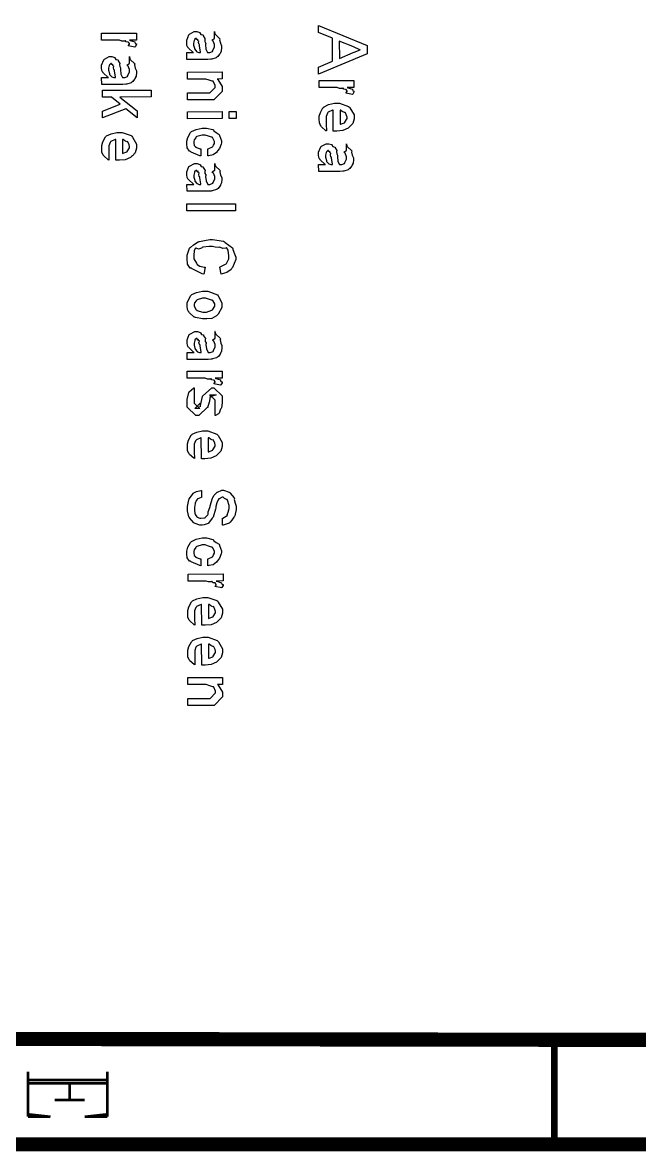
# Model space of a CAD drawing. Extents: x 0.1 to 11.6, y 0.3 to 16.2.
# Drawn here: x 8.778 to 10.01, y 0.296 to 2.551 of the extents above; entities that cross this region are included whole.
import ezdxf

# ---------------------------------------------------------------- set-up
doc = ezdxf.new("R2010")
doc.units = 0
doc.header["$MEASUREMENT"] = 0

msp = doc.modelspace()

# ---------------------------------------------------------------- linework, layer by layer
at = {"color": 0, "const_width": 0.00521}
msp.add_lwpolyline([(0.155, 16.22), (11.57, 16.22), (11.57, 0.31), (0.155, 0.31), (0.155, 16.22)], close=True, dxfattribs=at)
at = {"color": 0}
for points in [[(8.93549, 2.52983), (9.00493, 2.53006), (9.00493, 2.51617), (8.99104, 2.51594), (8.99246, 2.51563), (9.00168, 2.51258), (9.00211, 2.51226), (9.00185, 2.51172), (9.00282, 2.50922), (9.00493, 2.50874), (9.00493, 2.50857), (9.00493, 2.507), (9.00256, 2.50282), (9.00211, 2.50228), (8.98844, 2.50489), (8.98844, 2.50489), (8.99104, 2.50797), (8.99104, 2.509), (8.99104, 2.509), (8.98921, 2.51226), (8.98887, 2.51247), (8.98801, 2.5121), (8.98475, 2.51258), (8.98335, 2.51476), (8.98281, 2.51486), (8.98144, 2.51406), (8.97586, 2.51411), (8.97131, 2.51594), (8.96978, 2.51594), (8.93549, 2.51594), (8.93549, 2.52983)], [(9.11936, 2.49137), (9.11806, 2.49214), (9.10906, 2.50028), (9.10851, 2.50114), (9.10775, 2.50119), (9.10585, 2.50537), (9.10547, 2.51069), (9.10547, 2.51243), (9.10547, 2.51628), (9.1096, 2.52696), (9.11046, 2.52783), (9.11089, 2.528), (9.1205, 2.53304), (9.12369, 2.53304), (9.12582, 2.53304), (9.13151, 2.53142), (9.13217, 2.53108), (9.13194, 2.53039), (9.134, 2.52735), (9.13786, 2.52642), (9.13824, 2.52588), (9.13818, 2.52479), (9.14171, 2.51921), (9.14193, 2.5185), (9.14144, 2.51731), (9.14149, 2.51307), (9.14328, 2.51036), (9.14344, 2.50939), (9.14285, 2.50706), (9.14382, 2.49832), (9.14675, 2.49235), (9.14714, 2.49137), (9.14774, 2.49137), (9.14903, 2.49137), (9.14953, 2.49137), (9.15158, 2.49137), (9.15733, 2.49354), (9.15776, 2.49397), (9.15739, 2.49442), (9.16103, 2.50206), (9.16103, 2.50461), (9.16103, 2.50711), (9.15847, 2.51406), (9.15799, 2.5146), (9.1575, 2.51454), (9.15582, 2.51611), (9.15999, 2.51893), (9.16103, 2.51915), (9.16103, 2.53304), (9.16097, 2.53304), (9.16174, 2.52875), (9.16254, 2.52826), (9.16342, 2.52696), (9.17111, 2.51958), (9.17165, 2.5185), (9.17133, 2.51644), (9.17275, 2.50982), (9.17492, 2.50493), (9.17492, 2.50331), (9.17492, 2.50103), (9.17426, 2.49419), (9.17275, 2.4905), (9.17231, 2.48964), (9.17117, 2.48813), (9.16781, 2.48346), (9.16601, 2.48199), (9.16536, 2.48161), (9.16428, 2.48085), (9.15597, 2.47831), (9.15494, 2.47814), (9.15364, 2.47797), (9.14763, 2.47749), (9.14561, 2.47749), (9.13454, 2.47749), (9.13015, 2.47749), (9.12022, 2.47749), (9.11697, 2.47749), (9.11415, 2.47749), (9.10781, 2.47749), (9.10568, 2.47749), (9.10547, 2.49137), (9.10894, 2.49137), (9.11675, 2.49137), (9.11936, 2.49137)], [(9.36882, 2.54542), (9.46604, 2.50504), (9.46604, 2.48899), (9.36903, 2.44819), (9.36903, 2.46208), (9.39681, 2.47379), (9.3966, 2.51981), (9.36882, 2.53153), (9.36882, 2.54542)], [(9.13325, 2.49137), (9.13303, 2.49224), (9.13118, 2.50472), (9.13108, 2.50635), (9.13015, 2.50706), (9.12896, 2.51107), (9.12989, 2.514), (9.12978, 2.51438), (9.12939, 2.51426), (9.12765, 2.51525), (9.12804, 2.51764), (9.12782, 2.51785), (9.12739, 2.51753), (9.12537, 2.51731), (9.12506, 2.51915), (9.125, 2.51915), (9.12397, 2.51915), (9.12115, 2.51699), (9.12088, 2.51654), (9.1205, 2.51514), (9.11936, 2.51004), (9.11936, 2.50831), (9.11936, 2.50597), (9.12099, 2.49968), (9.12131, 2.49897), (9.12147, 2.49767), (9.12543, 2.49322), (9.12587, 2.49289), (9.12587, 2.49289), (9.12993, 2.49137), (9.13129, 2.49137), (9.13325, 2.49137)], [(9.41049, 2.51417), (9.41069, 2.47944), (9.43826, 2.49115), (9.44032, 2.49192), (9.45187, 2.4969), (9.45215, 2.49701), (9.45122, 2.49681), (9.43913, 2.50244), (9.43761, 2.5031), (9.41049, 2.51417)], [(8.94943, 2.4414), (8.94814, 2.44217), (8.93913, 2.45031), (8.93858, 2.45117), (8.93782, 2.45122), (8.93593, 2.4554), (8.93554, 2.46072), (8.93554, 2.46246), (8.93554, 2.46631), (8.93967, 2.477), (8.94054, 2.47786), (8.94097, 2.47803), (8.95057, 2.48307), (8.95378, 2.48307), (8.95589, 2.48307), (8.96158, 2.48144), (8.96224, 2.48113), (8.96203, 2.48042), (8.96408, 2.47738), (8.96793, 2.47646), (8.96832, 2.47592), (8.96826, 2.47483), (8.97179, 2.46924), (8.972, 2.46853), (8.97151, 2.46733), (8.97157, 2.46311), (8.97336, 2.46039), (8.97353, 2.45942), (8.97293, 2.45708), (8.9739, 2.44835), (8.97683, 2.44239), (8.97721, 2.4414), (8.97781, 2.4414), (8.97911, 2.4414), (8.9796, 2.4414), (8.98167, 2.4414), (8.98742, 2.44358), (8.98785, 2.44401), (8.98747, 2.44444), (8.9911, 2.4521), (8.9911, 2.45464), (8.9911, 2.45714), (8.98856, 2.46408), (8.98807, 2.46463), (8.98757, 2.46457), (8.98589, 2.46615), (8.99007, 2.46897), (8.9911, 2.46918), (8.9911, 2.48307), (8.99104, 2.48307), (8.99181, 2.47879), (8.99262, 2.47831), (8.99349, 2.477), (9.00119, 2.46963), (9.00174, 2.46853), (9.00142, 2.46647), (9.00282, 2.45985), (9.00499, 2.45497), (9.00499, 2.45335), (9.00499, 2.45107), (9.00433, 2.44422), (9.00282, 2.44054), (9.00239, 2.43967), (9.00125, 2.43815), (8.99789, 2.43349), (8.9961, 2.43203), (8.99544, 2.43164), (8.99436, 2.43087), (8.98606, 2.42833), (8.98503, 2.42817), (8.98372, 2.428), (8.97769, 2.42751), (8.97569, 2.42751), (8.96463, 2.42751), (8.96024, 2.42751), (8.95031, 2.42751), (8.94706, 2.42751), (8.94422, 2.42751), (8.93787, 2.42751), (8.93576, 2.42751), (8.93554, 2.4414), (8.93901, 2.4414), (8.94683, 2.4414), (8.94943, 2.4414)], [(8.96332, 2.4414), (8.96311, 2.44228), (8.96126, 2.45475), (8.96115, 2.45637), (8.96024, 2.45708), (8.95904, 2.4611), (8.95996, 2.46403), (8.95985, 2.46442), (8.95947, 2.46431), (8.95774, 2.46528), (8.95811, 2.46767), (8.9579, 2.46789), (8.95746, 2.46756), (8.95546, 2.46733), (8.95512, 2.46918), (8.95508, 2.46918), (8.95404, 2.46918), (8.95122, 2.46701), (8.95096, 2.46658), (8.95057, 2.46517), (8.94943, 2.46007), (8.94943, 2.45833), (8.94943, 2.456), (8.95107, 2.44971), (8.95139, 2.449), (8.95156, 2.44769), (8.95551, 2.44325), (8.95594, 2.44293), (8.95594, 2.44293), (8.96001, 2.4414), (8.96137, 2.4414), (8.96332, 2.4414)], [(9.10704, 2.45226), (9.17649, 2.45247), (9.17649, 2.43858), (9.16629, 2.43838), (9.16764, 2.43728), (9.17649, 2.42312), (9.17649, 2.4184), (9.17649, 2.41363), (9.15999, 2.39671), (9.14893, 2.39671), (9.10726, 2.39671), (9.10704, 2.4106), (9.14567, 2.4106), (9.15153, 2.4106), (9.1626, 2.42165), (9.1626, 2.42275), (9.1626, 2.42551), (9.15896, 2.43306), (9.15826, 2.43381), (9.15674, 2.43381), (9.15072, 2.43608), (9.14399, 2.43838), (9.14176, 2.43838), (9.10704, 2.43838), (9.10704, 2.45226)], [(8.93713, 2.41618), (9.03435, 2.41639), (9.03435, 2.4025), (8.97206, 2.40229), (9.00657, 2.37451), (9.00657, 2.36083), (8.98421, 2.37885), (8.93713, 2.36062), (8.93713, 2.37429), (8.97271, 2.38797), (8.95535, 2.40229), (8.93713, 2.40229), (8.93713, 2.41618)], [(9.37039, 2.43522), (9.43983, 2.43544), (9.43983, 2.42156), (9.42594, 2.42133), (9.42736, 2.42101), (9.43658, 2.41797), (9.43701, 2.41764), (9.43674, 2.4171), (9.43772, 2.41461), (9.43983, 2.41411), (9.43983, 2.41396), (9.43983, 2.41237), (9.43744, 2.40821), (9.43701, 2.40767), (9.42333, 2.41026), (9.42333, 2.41026), (9.42594, 2.41336), (9.42594, 2.41439), (9.42594, 2.41439), (9.4241, 2.41764), (9.42378, 2.41786), (9.4229, 2.41749), (9.41965, 2.41797), (9.41824, 2.42014), (9.41769, 2.42025), (9.41635, 2.41943), (9.41075, 2.41949), (9.40619, 2.42133), (9.40468, 2.42133), (9.37039, 2.42133), (9.37039, 2.43522)], [(9.10721, 2.37294), (9.17665, 2.37315), (9.17665, 2.35926), (9.10721, 2.35906), (9.10721, 2.37294)], [(9.19054, 2.37315), (9.20443, 2.37315), (9.20443, 2.35926), (9.19054, 2.35926), (9.19054, 2.37315)], [(9.38439, 2.34819), (9.3846, 2.33475), (9.38346, 2.33512), (9.37483, 2.34293), (9.37418, 2.34407), (9.37326, 2.3444), (9.37093, 2.35053), (9.3705, 2.35856), (9.3705, 2.36122), (9.3705, 2.36382), (9.37267, 2.37153), (9.37787, 2.38097), (9.37939, 2.38226), (9.38015, 2.38303), (9.38911, 2.38721), (9.40067, 2.38986), (9.40457, 2.38986), (9.41108, 2.38986), (9.4291, 2.38357), (9.43061, 2.38226), (9.43175, 2.38047), (9.43994, 2.36654), (9.43994, 2.36187), (9.43994, 2.35872), (9.43739, 2.34928), (9.43158, 2.34343), (9.42996, 2.34212), (9.42796, 2.34017), (9.41738, 2.33529), (9.40565, 2.33431), (9.40175, 2.33431), (9.40093, 2.33431), (9.39908, 2.33431), (9.39849, 2.33431), (9.39828, 2.37597), (9.39714, 2.37592), (9.38846, 2.37213), (9.38786, 2.37142), (9.38699, 2.36996), (9.38439, 2.36344), (9.38439, 2.36122), (9.38439, 2.35926), (9.38439, 2.35487), (9.38439, 2.3534), (9.38439, 2.35211), (9.38439, 2.34918), (9.38439, 2.34819)], [(9.41217, 2.37597), (9.41217, 2.34819), (9.41314, 2.34831), (9.42074, 2.35101), (9.42128, 2.35146), (9.42128, 2.35183), (9.42606, 2.35938), (9.42606, 2.36187), (9.42606, 2.36187), (9.42507, 2.36556), (9.42279, 2.37099), (9.42214, 2.37164), (9.42079, 2.37153), (9.4165, 2.37353), (9.41319, 2.37592), (9.41217, 2.37597)], [(8.94971, 2.28982), (8.94992, 2.27636), (8.94878, 2.27675), (8.94015, 2.28456), (8.9395, 2.28569), (8.93858, 2.28603), (8.93625, 2.29215), (8.93582, 2.30018), (8.93582, 2.30285), (8.93582, 2.30544), (8.93799, 2.31315), (8.94319, 2.3226), (8.94472, 2.32389), (8.94547, 2.32465), (8.95443, 2.32883), (8.96599, 2.33149), (8.96989, 2.33149), (8.9764, 2.33149), (8.99442, 2.32519), (8.99593, 2.32389), (8.99707, 2.3221), (9.00526, 2.30817), (9.00526, 2.30349), (9.00526, 2.30035), (9.00271, 2.2909), (8.9969, 2.28504), (8.99528, 2.28375), (8.99328, 2.28179), (8.98269, 2.27692), (8.97097, 2.27593), (8.96707, 2.27593), (8.96625, 2.27593), (8.9644, 2.27593), (8.96381, 2.27593), (8.9636, 2.3176), (8.96246, 2.31754), (8.95378, 2.31375), (8.95318, 2.31304), (8.95231, 2.31158), (8.94971, 2.30507), (8.94971, 2.30285), (8.94971, 2.30089), (8.94971, 2.2965), (8.94971, 2.29503), (8.94971, 2.29372), (8.94971, 2.29079), (8.94971, 2.28982)], [(9.13362, 2.29867), (9.13385, 2.28478), (9.13162, 2.2851), (9.11447, 2.29249), (9.11322, 2.29368), (9.11137, 2.29417), (9.10678, 2.30057), (9.10585, 2.3086), (9.10585, 2.31125), (9.10585, 2.31386), (9.10801, 2.32167), (9.11322, 2.33122), (9.11475, 2.33251), (9.11544, 2.33333), (9.12446, 2.33768), (9.13633, 2.34033), (9.14036, 2.34033), (9.14501, 2.34033), (9.15767, 2.33746), (9.15901, 2.33686), (9.1594, 2.33544), (9.16471, 2.33128), (9.17051, 2.32764), (9.17117, 2.32644), (9.17101, 2.32525), (9.17529, 2.31461), (9.17529, 2.31104), (9.17469, 2.30826), (9.17128, 2.29986), (9.16726, 2.29482), (9.16639, 2.29368), (9.16504, 2.29178), (9.15836, 2.28689), (9.1499, 2.2851), (9.14774, 2.28478), (9.14751, 2.29867), (9.14865, 2.29889), (9.15733, 2.30268), (9.15793, 2.30322), (9.15782, 2.30328), (9.15918, 2.30626), (9.1614, 2.30985), (9.1614, 2.31104), (9.1614, 2.31381), (9.15722, 2.3214), (9.15642, 2.3221), (9.15483, 2.32206), (9.14882, 2.32422), (9.14262, 2.32644), (9.14057, 2.32644), (9.13661, 2.32644), (9.12554, 2.32319), (9.12472, 2.32254), (9.12353, 2.32113), (9.12033, 2.31657), (9.11974, 2.3131), (9.11974, 2.3119), (9.11974, 2.31033), (9.12056, 2.3055), (9.12244, 2.30382), (9.12299, 2.30322), (9.12326, 2.30225), (9.13243, 2.29883), (9.13362, 2.29867)], [(8.97749, 2.3176), (8.97749, 2.28982), (8.97846, 2.28993), (8.98606, 2.29264), (8.9866, 2.29308), (8.9866, 2.29346), (8.99138, 2.301), (8.99138, 2.3035), (8.99138, 2.3035), (8.99039, 2.30718), (8.98811, 2.31261), (8.98747, 2.31326), (8.98611, 2.31315), (8.98182, 2.31515), (8.97851, 2.31754), (8.97749, 2.3176)], [(9.38308, 2.26747), (9.38178, 2.26824), (9.37278, 2.27636), (9.37224, 2.27724), (9.37147, 2.27729), (9.36957, 2.28147), (9.36919, 2.28679), (9.36919, 2.28853), (9.36919, 2.29237), (9.37332, 2.30306), (9.37418, 2.30393), (9.37463, 2.3041), (9.38422, 2.30914), (9.38742, 2.30914), (9.38954, 2.30914), (9.39524, 2.30751), (9.39589, 2.30718), (9.39567, 2.30647), (9.39774, 2.30344), (9.40158, 2.30251), (9.40196, 2.30197), (9.40192, 2.30089), (9.40543, 2.29531), (9.40565, 2.2946), (9.40517, 2.2934), (9.40522, 2.28917), (9.40701, 2.28646), (9.40717, 2.28549), (9.40657, 2.28315), (9.40756, 2.27442), (9.41049, 2.26844), (9.41086, 2.26747), (9.41146, 2.26747), (9.41276, 2.26747), (9.41325, 2.26747), (9.41531, 2.26747), (9.42106, 2.26964), (9.4215, 2.27007), (9.42111, 2.27051), (9.42475, 2.27815), (9.42475, 2.28071), (9.42475, 2.28321), (9.42219, 2.29015), (9.42171, 2.29069), (9.42122, 2.29064), (9.41954, 2.29221), (9.42372, 2.29503), (9.42475, 2.29525), (9.42475, 2.30914), (9.42469, 2.30914), (9.42546, 2.30485), (9.42626, 2.30436), (9.42714, 2.30306), (9.43485, 2.29568), (9.43539, 2.2946), (9.43506, 2.29254), (9.43647, 2.28592), (9.43864, 2.28103), (9.43864, 2.2794), (9.43864, 2.27713), (9.43799, 2.27029), (9.43647, 2.2666), (9.43603, 2.26574), (9.4349, 2.26421), (9.43153, 2.25956), (9.42974, 2.25808), (9.4291, 2.25771), (9.428, 2.25694), (9.41971, 2.2544), (9.41868, 2.25424), (9.41738, 2.25407), (9.41135, 2.25358), (9.40935, 2.25358), (9.39828, 2.25358), (9.39388, 2.25358), (9.38396, 2.25358), (9.38069, 2.25358), (9.37787, 2.25358), (9.37153, 2.25358), (9.36942, 2.25358), (9.36919, 2.26747), (9.37267, 2.26747), (9.38049, 2.26747), (9.38308, 2.26747)], [(9.39697, 2.26747), (9.39675, 2.26833), (9.39492, 2.28082), (9.39481, 2.28244), (9.39388, 2.28315), (9.39268, 2.28717), (9.39361, 2.2901), (9.3935, 2.29047), (9.39312, 2.29036), (9.39139, 2.29135), (9.39176, 2.29372), (9.39154, 2.29394), (9.39111, 2.29363), (9.38911, 2.2934), (9.38878, 2.29525), (9.38872, 2.29525), (9.38769, 2.29525), (9.38488, 2.29307), (9.3846, 2.29264), (9.38422, 2.29124), (9.38308, 2.28614), (9.38308, 2.2844), (9.38308, 2.28207), (9.38471, 2.27578), (9.38504, 2.27507), (9.38519, 2.27376), (9.38917, 2.26932), (9.3896, 2.26899), (9.3896, 2.26899), (9.39367, 2.26747), (9.39501, 2.26747), (9.39697, 2.26747)], [(9.11985, 2.22786), (9.11854, 2.22862), (9.10954, 2.23676), (9.109, 2.23762), (9.10824, 2.23768), (9.10633, 2.24186), (9.10596, 2.24718), (9.10596, 2.24892), (9.10596, 2.25276), (9.11008, 2.26346), (9.11094, 2.26432), (9.11139, 2.26449), (9.12099, 2.26953), (9.12418, 2.26953), (9.12631, 2.26953), (9.132, 2.2679), (9.13265, 2.26758), (9.13243, 2.26687), (9.1345, 2.26383), (9.13835, 2.26292), (9.13872, 2.26238), (9.13867, 2.26128), (9.14219, 2.25569), (9.14242, 2.25499), (9.14193, 2.25379), (9.14199, 2.24957), (9.14378, 2.24685), (9.14393, 2.24588), (9.14333, 2.24354), (9.14432, 2.23481), (9.14725, 2.22885), (9.14763, 2.22786), (9.14822, 2.22786), (9.14953, 2.22786), (9.15001, 2.22786), (9.15207, 2.22786), (9.15782, 2.23004), (9.15826, 2.23047), (9.15788, 2.2309), (9.16151, 2.23856), (9.16151, 2.2411), (9.16151, 2.2436), (9.15896, 2.25054), (9.15847, 2.25108), (9.15799, 2.25103), (9.15631, 2.25261), (9.16049, 2.25543), (9.16151, 2.25564), (9.16151, 2.26953), (9.16146, 2.26953), (9.16222, 2.26525), (9.16303, 2.26475), (9.1639, 2.26346), (9.1716, 2.25608), (9.17214, 2.25499), (9.17182, 2.25293), (9.17324, 2.24631), (9.1754, 2.24143), (9.1754, 2.23981), (9.1754, 2.23753), (9.17475, 2.23068), (9.17324, 2.227), (9.17279, 2.22613), (9.17165, 2.22461), (9.16829, 2.21994), (9.1665, 2.21847), (9.16585, 2.2181), (9.16476, 2.21735), (9.15647, 2.21479), (9.15543, 2.21463), (9.15414, 2.21446), (9.14811, 2.21397), (9.1461, 2.21397), (9.13504, 2.21397), (9.13064, 2.21397), (9.12071, 2.21397), (9.11746, 2.21397), (9.11464, 2.21397), (9.10829, 2.21397), (9.10618, 2.21397), (9.10596, 2.22786), (9.10943, 2.22786), (9.11724, 2.22786), (9.11985, 2.22786)], [(9.13374, 2.22786), (9.13351, 2.22874), (9.13167, 2.24121), (9.13157, 2.24283), (9.13064, 2.24354), (9.12944, 2.24756), (9.13038, 2.25049), (9.13026, 2.25088), (9.12989, 2.25076), (9.12815, 2.25174), (9.12853, 2.25412), (9.12831, 2.25435), (9.12787, 2.25401), (9.12587, 2.25379), (9.12554, 2.25564), (9.12549, 2.25564), (9.12446, 2.25564), (9.12164, 2.25347), (9.12136, 2.25304), (9.12099, 2.25163), (9.11985, 2.24653), (9.11985, 2.24479), (9.11985, 2.24246), (9.12147, 2.23617), (9.12179, 2.23546), (9.12196, 2.23415), (9.12592, 2.22971), (9.12636, 2.22939), (9.12636, 2.22939), (9.13043, 2.22786), (9.13178, 2.22786), (9.13374, 2.22786)], [(9.10607, 2.18875), (9.20329, 2.18896), (9.20329, 2.17508), (9.10607, 2.17486), (9.10607, 2.18875)], [(9.14225, 2.06239), (9.13943, 2.0485), (9.13628, 2.04904), (9.11632, 2.05881), (9.1149, 2.06022), (9.11274, 2.06065), (9.10736, 2.06819), (9.10622, 2.079), (9.10622, 2.08106), (9.10622, 2.08621), (9.11128, 2.10038), (9.11231, 2.10167), (9.11285, 2.10206), (9.11919, 2.10731), (9.12836, 2.11317), (9.13032, 2.11382), (9.1314, 2.11372), (9.14117, 2.11572), (9.15192, 2.11794), (9.15549, 2.11794), (9.15728, 2.118), (9.17925, 2.11421), (9.1811, 2.11339), (9.18246, 2.11182), (9.19683, 2.1014), (9.19781, 2.09993), (9.19803, 2.09765), (9.20096, 2.08942), (9.20344, 2.08268), (9.20344, 2.0804), (9.20344, 2.07807), (9.19715, 2.06158), (9.19586, 2.06022), (9.19407, 2.05789), (9.18588, 2.05181), (9.17665, 2.04926), (9.17437, 2.04872), (9.17176, 2.06261), (9.17247, 2.06299), (9.18451, 2.06879), (9.18522, 2.06956), (9.18511, 2.06972), (9.18722, 2.07389), (9.18956, 2.07943), (9.18956, 2.08126), (9.18956, 2.08512), (9.18832, 2.09657), (9.18522, 2.10163), (9.18479, 2.10146), (9.18349, 2.10047), (9.178, 2.0995), (9.17329, 2.10178), (9.17199, 2.10211), (9.16982, 2.10146), (9.16254, 2.10211), (9.15722, 2.10406), (9.15549, 2.10406), (9.15072, 2.10406), (9.13775, 2.1021), (9.13639, 2.10167), (9.13493, 2.10042), (9.12885, 2.09874), (9.12468, 2.10053), (9.12403, 2.10081), (9.12304, 2.10021), (9.12061, 2.0956), (9.12011, 2.0855), (9.12011, 2.08214), (9.12011, 2.07899), (9.12478, 2.07042), (9.12576, 2.06956), (9.12619, 2.06808), (9.13194, 2.06429), (9.1404, 2.06272), (9.14225, 2.06239)], [(9.14111, 2.01454), (9.14794, 2.01454), (9.16694, 2.00694), (9.16846, 2.00543), (9.16911, 2.00379), (9.17583, 1.99121), (9.17583, 1.98699), (9.17583, 1.98199), (9.1684, 1.96832), (9.16694, 1.96701), (9.16504, 1.965), (9.15565, 1.96001), (9.14556, 1.95899), (9.14219, 1.95899), (9.13715, 1.95899), (9.12321, 1.96192), (9.12201, 1.96246), (9.12061, 1.96278), (9.11117, 1.97136), (9.11051, 1.97244), (9.10965, 1.97244), (9.10688, 1.97765), (9.10639, 1.98449), (9.10639, 1.98676), (9.10639, 1.99181), (9.11376, 2.00564), (9.11529, 2.00694), (9.116, 2.00771), (9.12506, 2.01187), (9.1371, 2.01454), (9.14111, 2.01454)], [(9.14111, 2.00065), (9.13721, 2.00065), (9.12636, 1.9974), (9.12549, 1.99675), (9.12429, 1.99539), (9.12093, 1.9911), (9.12028, 1.98785), (9.12028, 1.98676), (9.12028, 1.98426), (9.12463, 1.97743), (9.12549, 1.97678), (9.12592, 1.97581), (9.13764, 1.97287), (9.14154, 1.97287), (9.14535, 1.97287), (9.15588, 1.97635), (9.15674, 1.977), (9.15685, 1.97732), (9.16194, 1.98443), (9.16194, 1.98676), (9.16194, 1.98926), (9.15761, 1.9961), (9.15674, 1.99675), (9.15511, 1.99658), (9.14908, 1.99849), (9.14307, 2.00065), (9.14111, 2.00065)], [(9.12044, 1.89208), (9.11914, 1.89285), (9.11014, 1.90099), (9.1096, 1.90185), (9.10883, 1.9019), (9.10693, 1.90608), (9.10656, 1.9114), (9.10656, 1.91314), (9.10656, 1.91699), (9.11068, 1.92768), (9.11154, 1.92854), (9.11199, 1.92871), (9.12158, 1.93375), (9.12478, 1.93376), (9.1269, 1.93375), (9.1326, 1.93213), (9.13325, 1.93181), (9.13303, 1.9311), (9.1351, 1.92806), (9.13894, 1.92714), (9.13932, 1.9266), (9.13926, 1.92551), (9.14279, 1.91992), (9.14301, 1.91921), (9.14253, 1.91803), (9.14258, 1.91379), (9.14438, 1.91108), (9.14453, 1.9101), (9.14393, 1.90776), (9.14492, 1.89903), (9.14785, 1.89307), (9.14822, 1.8921), (9.14882, 1.89208), (9.15013, 1.8921), (9.15061, 1.89208), (9.15267, 1.89208), (9.15842, 1.89426), (9.15886, 1.89469), (9.15847, 1.89513), (9.16211, 1.90278), (9.16211, 1.90532), (9.16211, 1.90782), (9.15956, 1.91476), (9.15907, 1.91531), (9.15858, 1.91525), (9.1569, 1.91683), (9.16108, 1.91965), (9.16211, 1.91986), (9.16211, 1.93375), (9.16206, 1.93375), (9.16282, 1.92947), (9.16363, 1.92899), (9.1645, 1.92768), (9.17219, 1.92031), (9.17274, 1.91922), (9.17242, 1.91715), (9.17383, 1.91054), (9.176, 1.90565), (9.176, 1.90403), (9.176, 1.90175), (9.17535, 1.8949), (9.17383, 1.89122), (9.17339, 1.89035), (9.17225, 1.88883), (9.16889, 1.88417), (9.1671, 1.88271), (9.16644, 1.88232), (9.16536, 1.88157), (9.15707, 1.87901), (9.15603, 1.87885), (9.15474, 1.87869), (9.14871, 1.87819), (9.14671, 1.87819), (9.13564, 1.87819), (9.13124, 1.87819), (9.12131, 1.87819), (9.11806, 1.87821), (9.11524, 1.87819), (9.10889, 1.87819), (9.10678, 1.87819), (9.10656, 1.89208), (9.11003, 1.89208), (9.11783, 1.89208), (9.12044, 1.89208)], [(9.13433, 1.89208), (9.13411, 1.89296), (9.13226, 1.90543), (9.13217, 1.90706), (9.13124, 1.90776), (9.13004, 1.91178), (9.13097, 1.91471), (9.13086, 1.9151), (9.13049, 1.91499), (9.12875, 1.91596), (9.12913, 1.91835), (9.1289, 1.91857), (9.12847, 1.91824), (9.12647, 1.91803), (9.12614, 1.91986), (9.12608, 1.91986), (9.12506, 1.91986), (9.12224, 1.91769), (9.12196, 1.91726), (9.12158, 1.91585), (9.12044, 1.91075), (9.12044, 1.90901), (9.12044, 1.90668), (9.12207, 1.90039), (9.1224, 1.89968), (9.12256, 1.89837), (9.12651, 1.89393), (9.12696, 1.89361), (9.12696, 1.89361), (9.13103, 1.89208), (9.13238, 1.89208), (9.13433, 1.89208)], [(9.10667, 1.85444), (9.17611, 1.85465), (9.17611, 1.84076), (9.16222, 1.84056), (9.16363, 1.84022), (9.17285, 1.83718), (9.17329, 1.83686), (9.17301, 1.83632), (9.17399, 1.83382), (9.17611, 1.83333), (9.17611, 1.83317), (9.17611, 1.8316), (9.17372, 1.82742), (9.17329, 1.82688), (9.15961, 1.82949), (9.15961, 1.82949), (9.16222, 1.83257), (9.16222, 1.83361), (9.16222, 1.83361), (9.16038, 1.83686), (9.16004, 1.83708), (9.15918, 1.83669), (9.15593, 1.83718), (9.15451, 1.83936), (9.15397, 1.83946), (9.15261, 1.83865), (9.14703, 1.83871), (9.14247, 1.84056), (9.14094, 1.84056), (9.10667, 1.84056), (9.10667, 1.85444)], [(9.12067, 1.82156), (9.12065, 1.80767), (9.12067, 1.80658), (9.12067, 1.80414), (9.12065, 1.80333), (9.12067, 1.80072), (9.12067, 1.79486), (9.12067, 1.79292), (9.12067, 1.79096), (9.13172, 1.77989), (9.12761, 1.77989), (9.12153, 1.77989), (9.1326, 1.79096), (9.1326, 1.78336), (9.13411, 1.79226), (9.13737, 1.80419), (9.13737, 1.80485), (9.15603, 1.82156), (9.1595, 1.82156), (9.17622, 1.80507), (9.17621, 1.79508), (9.17622, 1.79135), (9.17475, 1.78119), (9.17449, 1.78011), (9.17318, 1.77903), (9.17042, 1.77089), (9.16992, 1.77035), (9.16878, 1.76947), (9.16308, 1.76622), (9.16233, 1.766), (9.16232, 1.77989), (9.16232, 1.78093), (9.16233, 1.78326), (9.16233, 1.78401), (9.16233, 1.78646), (9.16233, 1.79199), (9.16233, 1.79378), (9.16232, 1.79661), (9.15126, 1.80767), (9.1569, 1.80767), (9.16428, 1.80767), (9.15321, 1.80356), (9.15321, 1.80507), (9.15235, 1.80225), (9.15196, 1.80126), (9.15082, 1.794), (9.15061, 1.79269), (9.14735, 1.78119), (9.14735, 1.78271), (9.12978, 1.766), (9.1289, 1.766), (9.12349, 1.766), (9.10678, 1.78271), (9.10678, 1.79292), (9.10678, 1.7979), (9.10965, 1.81174), (9.11025, 1.81287), (9.11051, 1.81358), (9.11947, 1.82124), (9.12067, 1.82156)], [(9.12076, 1.69374), (9.12099, 1.68029), (9.11985, 1.68067), (9.11122, 1.68847), (9.11057, 1.68961), (9.10965, 1.68994), (9.10732, 1.69607), (9.10688, 1.7041), (9.10688, 1.70676), (9.10688, 1.70936), (9.10906, 1.71707), (9.11426, 1.72651), (9.11578, 1.72781), (9.11654, 1.72857), (9.12549, 1.73275), (9.13704, 1.7354), (9.14094, 1.7354), (9.14746, 1.7354), (9.16547, 1.72911), (9.16699, 1.72781), (9.16812, 1.72603), (9.17632, 1.71208), (9.17632, 1.70742), (9.17632, 1.70426), (9.17378, 1.69482), (9.16797, 1.68896), (9.16635, 1.68767), (9.16433, 1.68571), (9.15375, 1.68083), (9.14204, 1.67985), (9.13813, 1.67985), (9.13732, 1.67985), (9.13547, 1.67985), (9.13488, 1.67985), (9.13465, 1.72151), (9.13351, 1.72146), (9.12483, 1.71767), (9.12424, 1.71696), (9.12338, 1.7155), (9.12076, 1.70899), (9.12076, 1.70676), (9.12076, 1.70481), (9.12076, 1.70042), (9.12076, 1.69894), (9.12076, 1.69765), (9.12076, 1.69472), (9.12076, 1.69374)], [(9.14854, 1.72151), (9.14854, 1.69374), (9.14953, 1.69385), (9.15711, 1.69656), (9.15767, 1.697), (9.15767, 1.69737), (9.16243, 1.70492), (9.16243, 1.70742), (9.16243, 1.70742), (9.16146, 1.7111), (9.15918, 1.71653), (9.15853, 1.71718), (9.15717, 1.71707), (9.15289, 1.71908), (9.14957, 1.72146), (9.14854, 1.72151)], [(9.13488, 1.61643), (9.13488, 1.60254), (9.13411, 1.60243), (9.12776, 1.59993), (9.12728, 1.5995), (9.12642, 1.59842), (9.12392, 1.59494), (9.12294, 1.5925), (9.12272, 1.59169), (9.12229, 1.5906), (9.12099, 1.58262), (9.12099, 1.57997), (9.12099, 1.57742), (9.12207, 1.57053), (9.12229, 1.56976), (9.1224, 1.56831), (9.12576, 1.56343), (9.12619, 1.56304), (9.12614, 1.56267), (9.13167, 1.56088), (9.13357, 1.56088), (9.13357, 1.56088), (9.1416, 1.56179), (9.14225, 1.56196), (9.14225, 1.56207), (9.14779, 1.56776), (9.14811, 1.56869), (9.14811, 1.56869), (9.14811, 1.5734), (9.15175, 1.58231), (9.15224, 1.58431), (9.1524, 1.58556), (9.15739, 1.60118), (9.15788, 1.60211), (9.15788, 1.60211), (9.16058, 1.60678), (9.16569, 1.61236), (9.16656, 1.61296), (9.1671, 1.61274), (9.17546, 1.61665), (9.17828, 1.61665), (9.17931, 1.61665), (9.19049, 1.61322), (9.19151, 1.61253), (9.19243, 1.611), (9.20051, 1.60189), (9.20107, 1.60058), (9.20068, 1.59831), (9.20215, 1.59082), (9.20432, 1.58496), (9.20432, 1.58301), (9.20432, 1.57835), (9.20161, 1.56571), (9.20107, 1.56435), (9.1996, 1.56272), (9.19564, 1.55686), (9.19239, 1.55274), (9.19129, 1.55197), (9.19015, 1.55083), (9.17811, 1.54725), (9.17676, 1.54719), (9.17676, 1.56108), (9.1779, 1.56125), (9.18642, 1.56629), (9.18696, 1.56717), (9.18664, 1.56754), (9.18821, 1.57286), (9.19043, 1.58018), (9.19043, 1.58257), (9.19043, 1.58643), (9.18718, 1.59717), (9.18653, 1.59799), (9.18517, 1.59804), (9.1811, 1.60043), (9.17833, 1.60276), (9.1774, 1.60276), (9.17654, 1.60276), (9.17008, 1.59988), (9.1696, 1.59929), (9.16851, 1.59782), (9.16564, 1.59186), (9.16401, 1.5841), (9.16351, 1.58171), (9.16292, 1.57878), (9.15831, 1.56304), (9.15788, 1.56218), (9.15647, 1.56076), (9.14931, 1.55132), (9.14833, 1.55067), (9.14638, 1.54986), (9.14046, 1.54747), (9.13639, 1.54699), (9.1351, 1.54699), (9.13162, 1.54699), (9.12229, 1.55046), (9.12121, 1.55111), (9.12007, 1.55143), (9.11143, 1.56136), (9.11079, 1.56261), (9.10986, 1.56369), (9.1071, 1.57542), (9.1071, 1.57932), (9.1071, 1.58426), (9.10981, 1.59776), (9.11035, 1.59907), (9.11063, 1.59956), (9.11903, 1.61089), (9.12011, 1.61165), (9.12011, 1.61165), (9.12537, 1.61404), (9.13346, 1.61643), (9.13488, 1.61643)], [(9.13362, 1.47982), (9.13385, 1.46593), (9.13162, 1.46625), (9.11447, 1.47364), (9.11322, 1.47483), (9.11137, 1.47532), (9.10678, 1.48172), (9.10585, 1.48975), (9.10585, 1.4924), (9.10585, 1.49501), (9.10801, 1.50282), (9.11322, 1.51237), (9.11475, 1.51367), (9.11544, 1.51449), (9.12446, 1.51882), (9.13633, 1.52149), (9.14035, 1.52149), (9.14501, 1.52149), (9.15767, 1.51861), (9.15901, 1.51801), (9.1594, 1.5166), (9.16471, 1.51243), (9.17051, 1.50879), (9.17117, 1.5076), (9.171, 1.5064), (9.17529, 1.49576), (9.17529, 1.49219), (9.17469, 1.48942), (9.17128, 1.48101), (9.16726, 1.47597), (9.16639, 1.47483), (9.16504, 1.47293), (9.15836, 1.46804), (9.1499, 1.46625), (9.14774, 1.46593), (9.14751, 1.47982), (9.14865, 1.48004), (9.15733, 1.48383), (9.15793, 1.48438), (9.15782, 1.48443), (9.15918, 1.48742), (9.1614, 1.491), (9.1614, 1.49219), (9.1614, 1.49496), (9.15722, 1.50256), (9.15642, 1.50325), (9.15483, 1.50319), (9.14882, 1.50538), (9.14262, 1.5076), (9.14057, 1.5076), (9.13661, 1.5076), (9.12554, 1.50435), (9.12472, 1.50369), (9.12353, 1.50228), (9.12033, 1.49772), (9.11974, 1.49425), (9.11974, 1.49306), (9.11974, 1.49149), (9.12056, 1.48665), (9.12244, 1.48497), (9.12299, 1.48438), (9.12326, 1.4834), (9.13243, 1.47999), (9.13362, 1.47982)], [(9.10878, 1.44928), (9.17822, 1.44949), (9.17822, 1.4356), (9.16433, 1.43539), (9.16575, 1.43506), (9.17497, 1.43203), (9.1754, 1.43169), (9.17513, 1.43115), (9.17611, 1.42865), (9.17822, 1.42817), (9.17822, 1.42801), (9.17822, 1.42643), (9.17583, 1.42225), (9.1754, 1.42171), (9.16174, 1.42432), (9.16174, 1.42432), (9.16433, 1.4274), (9.16433, 1.42844), (9.16433, 1.42844), (9.16249, 1.43169), (9.16217, 1.43192), (9.16129, 1.43153), (9.15804, 1.43201), (9.15662, 1.43419), (9.15608, 1.43429), (9.15474, 1.43349), (9.14914, 1.43354), (9.14458, 1.43539), (9.14307, 1.43539), (9.10878, 1.43539), (9.10878, 1.44928)], [(9.12136, 1.36084), (9.12158, 1.34738), (9.12044, 1.34776), (9.11182, 1.35558), (9.11117, 1.35672), (9.11024, 1.35704), (9.10792, 1.36317), (9.10747, 1.3712), (9.10747, 1.37386), (9.10747, 1.37646), (9.10965, 1.38417), (9.11486, 1.39361), (9.11638, 1.3949), (9.11714, 1.39567), (9.12608, 1.39985), (9.13764, 1.4025), (9.14154, 1.4025), (9.14806, 1.4025), (9.16607, 1.39621), (9.16758, 1.39492), (9.16872, 1.39313), (9.17692, 1.37918), (9.17692, 1.37451), (9.17692, 1.37137), (9.17437, 1.36192), (9.16857, 1.35606), (9.16694, 1.35476), (9.16493, 1.35281), (9.15435, 1.34793), (9.14264, 1.34695), (9.13872, 1.34695), (9.13792, 1.34695), (9.13607, 1.34695), (9.13547, 1.34695), (9.13525, 1.38862), (9.13411, 1.38856), (9.12543, 1.38476), (9.12483, 1.38406), (9.12397, 1.38259), (9.12136, 1.37608), (9.12136, 1.37386), (9.12136, 1.37191), (9.12136, 1.36751), (9.12136, 1.36605), (9.12136, 1.36474), (9.12136, 1.36182), (9.12136, 1.36084)], [(9.14914, 1.38862), (9.14914, 1.36084), (9.15013, 1.36095), (9.15771, 1.36366), (9.15826, 1.36409), (9.15826, 1.36447), (9.16303, 1.37201), (9.16303, 1.37451), (9.16303, 1.37451), (9.16206, 1.3782), (9.15978, 1.38363), (9.15912, 1.38428), (9.15776, 1.38417), (9.15349, 1.38618), (9.15018, 1.38856), (9.14914, 1.38862)], [(9.12147, 1.28147), (9.12169, 1.26801), (9.12056, 1.26839), (9.11193, 1.2762), (9.11128, 1.27735), (9.11035, 1.27767), (9.10801, 1.2838), (9.10758, 1.29183), (9.10758, 1.29449), (9.10758, 1.29709), (9.10975, 1.3048), (9.11496, 1.31424), (9.11649, 1.31554), (9.11724, 1.3163), (9.12619, 1.32048), (9.13775, 1.32313), (9.14165, 1.32313), (9.14817, 1.32313), (9.16618, 1.31684), (9.16769, 1.31554), (9.16883, 1.31375), (9.17703, 1.2998), (9.17703, 1.29514), (9.17703, 1.29199), (9.17447, 1.28255), (9.16868, 1.27669), (9.16704, 1.27539), (9.16504, 1.27344), (9.15446, 1.26856), (9.14274, 1.26758), (9.13883, 1.26758), (9.13803, 1.26758), (9.13618, 1.26758), (9.13558, 1.26758), (9.13536, 1.30924), (9.13422, 1.30919), (9.12554, 1.30539), (9.12494, 1.30469), (9.12408, 1.30322), (9.12147, 1.29671), (9.12147, 1.29449), (9.12147, 1.29253), (9.12147, 1.28814), (9.12147, 1.28668), (9.12147, 1.28537), (9.12147, 1.28244), (9.12147, 1.28147)], [(9.14925, 1.30925), (9.14925, 1.28147), (9.15022, 1.28158), (9.15782, 1.28429), (9.15836, 1.28472), (9.15836, 1.2851), (9.16314, 1.29264), (9.16314, 1.29514), (9.16314, 1.29514), (9.16217, 1.29883), (9.15989, 1.30425), (9.15924, 1.3049), (9.15788, 1.3048), (9.1536, 1.3068), (9.15028, 1.30919), (9.14925, 1.30925)], [(9.10775, 1.24241), (9.17719, 1.24262), (9.17719, 1.22873), (9.16699, 1.22852), (9.16835, 1.22743), (9.17719, 1.21327), (9.17719, 1.20855), (9.17719, 1.20378), (9.16069, 1.18685), (9.14963, 1.18685), (9.10796, 1.18685), (9.10775, 1.20074), (9.14638, 1.20074), (9.15224, 1.20074), (9.16331, 1.21181), (9.16331, 1.21289), (9.16331, 1.21566), (9.15967, 1.2232), (9.15896, 1.22396), (9.15744, 1.22396), (9.15142, 1.22624), (9.14469, 1.22852), (9.14247, 1.22852), (9.10775, 1.22852), (9.10775, 1.24241)]]:
    msp.add_lwpolyline(points, close=True, dxfattribs=at)
for points, const_width in [([(11.315, 0.51666), (0.39833, 0.53331)], 0.02833), ([(9.84, 0.50998), (9.84, 0.31)], 0.01333), ([(8.78836, 0.45502), (8.78836, 0.36502)], 0.00521), ([(8.94667, 0.45502), (8.94667, 0.36502)], 0.00521), ([(8.94667, 0.43831), (8.78836, 0.43831)], 0.00521), ([(8.94667, 0.43164), (8.78836, 0.43164)], 0.00521), ([(8.87169, 0.43164), (8.87169, 0.39833)], 0.00521), ([(8.90169, 0.39833), (8.84169, 0.39833)], 0.00521), ([(8.83333, 0.36502), (8.78836, 0.37001)], 0.00521), ([(8.78836, 0.36502), (8.83333, 0.36502)], 0.00521), ([(8.90169, 0.36502), (8.94667, 0.37001)], 0.00521), ([(8.94667, 0.36502), (8.90169, 0.36502)], 0.00521), ([(11.57, 0.31), (0.155, 0.31)], 0.02833)]:
    msp.add_lwpolyline(points, dxfattribs=dict(at, const_width=const_width))

doc.saveas('drawing.dxf')
